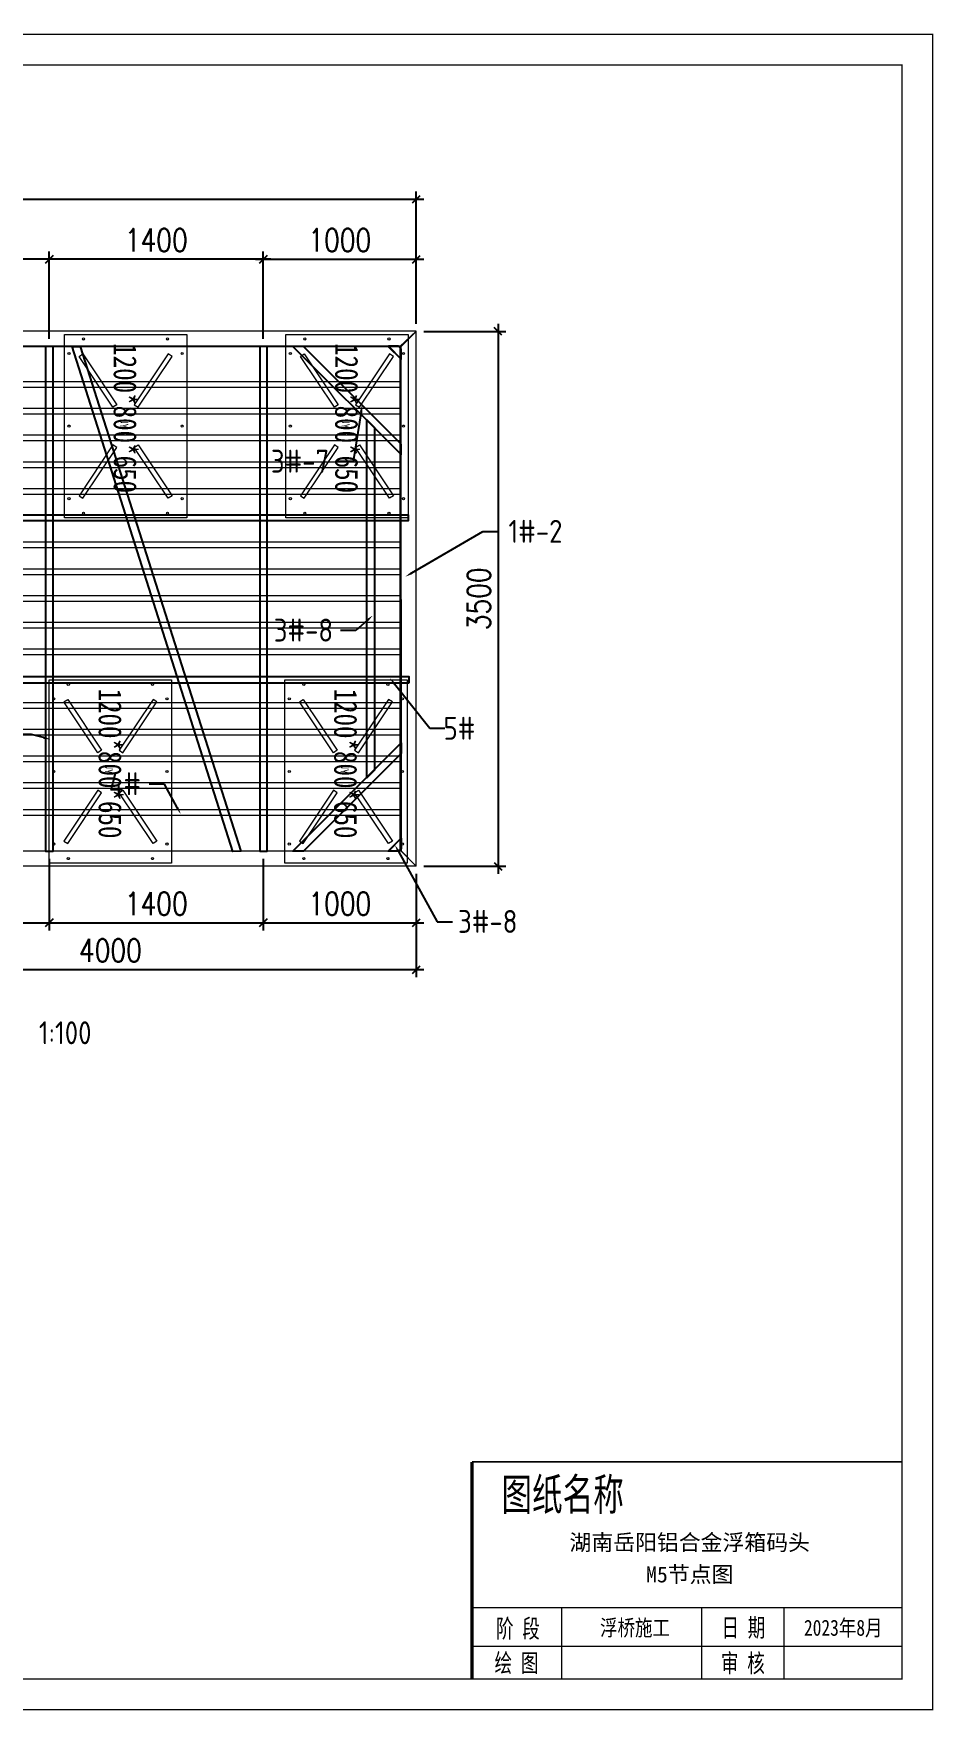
# Model space of a CAD drawing. Extents: x 8796 to 116961, y 24572 to 132726.
# Drawn here: x 111077 to 116961, y 117136 to 128109 of the extents above; entities that cross this region are included whole.
import ezdxf
from ezdxf import colors
from ezdxf.entities.mleader import LeaderData, LeaderLine
from ezdxf.enums import TextEntityAlignment as Align
from ezdxf.math import Vec2, Vec3

# ---------------------------------------------------------------- set-up
doc = ezdxf.new("R2010")
doc.units = 0
doc.header["$LTSCALE"] = 1000
doc.header["$MEASUREMENT"] = 0
doc.linetypes.add('HIDDEN', pattern=[0.375, 0.25, -0.125])
for name, color, linetype in [('PUB_TEXT', 7, 'Continuous'), ('SGIDI_TK_TEXT', 3, 'Continuous'), ('卡槽', 242, 'Continuous'), ('标注', 9, 'Continuous'), ('浮箱名称', 3, 'Continuous'), ('连接端梁', 130, 'Continuous'), ('铝横梁', 220, 'Continuous')]:
    doc.layers.add(name, color=color, linetype=linetype)
for name, color, linetype, lineweight in [('加强板', 140, 'Continuous', 18), ('图框', 7, 'Continuous', 13), ('浮箱', 160, 'Continuous', 20), ('虚线', 8, 'Continuous', 0), ('铝主梁', 3, 'Continuous', 9), ('铝龙骨', 7, 'Continuous', 9)]:
    doc.layers.add(name, color=color, linetype=linetype, lineweight=lineweight)
doc.styles.add('HZTXT', font='txtw.shx', dxfattribs={"width": 0.8, "bigfont": 'hztxtw.shx'})
doc.styles.add('SGIDI-0', font='simhei.ttf', dxfattribs={"width": 0.8})
doc.styles.get("Standard").update_dxf_attribs({"font": 'gbenor.shx', "bigfont": 'gbcbig.shx'})
doc.styles.add('仿宋', font='simfang.ttf', dxfattribs={"width": 0.7})
doc.styles.add('黑体', font='simhei.ttf', dxfattribs={"width": 0.8})
doc.dimstyles.new('DIM-50', dxfattribs={"dimscale": 50, "dimtxt": 3, "dimasz": 1, "dimexe": 1, "dimexo": 1, "dimgap": 1, "dimtad": 1, "dimdec": 1, "dimdsep": 46, "dimtxsty": 'HZTXT', "dimblk": 'OBLIQUE', "dimblk1": 'ARCHTICK', "dimblk2": 'OBLIQUE', "dimcen": 0, "dimdle": 1, "dimclrd": 9, "dimclre": 9, "dimclrt": 2, "dimadec": 1, "dimazin": 0, "dimtfac": 1, "dimtdec": 1, "dimtix": 1, "dimtmove": 2, "dimatfit": 3, "dimldrblk": 'OBLIQUE', "dimfxl": 0, "dimtolj": 1, "dimtzin": 0, "dimarcsym": 0})

# ---------------------------------------------------------------- blocks, each defined once
blk = doc.blocks.new('_Oblique')
at = {"color": 0, "linetype": 'ByBlock', "lineweight": -2}
blk.add_line((-0.5, -0.5), (0.5, 0.5), dxfattribs=at)
blk = doc.blocks.new('*D85')
at = {"layer": 'Defpoints', "color": 0, "transparency": 16777216}
for p in [(113579, 126160, 0), (113579, 122660, 0), (114114, 122660)]:
    blk.add_point(p, dxfattribs=at)
at = {"layer": '标注', "color": 9, "lineweight": -2, "transparency": 16777216}
for p, q in [((114114, 126210), (114114, 122610)), ((113629, 126160), (114164, 126160)), ((113629, 122660), (114164, 122660))]:
    blk.add_line(p, q, dxfattribs=at)
at = {"layer": '标注', "color": 9, "lineweight": -2, "transparency": 16777216, "xscale": 50, "yscale": 50, "zscale": 50}
for p, rotation in [((114114, 126160), 90), ((114114, 122660), 270)]:
    blk.add_blockref('_Oblique', p, dxfattribs=dict(at, rotation=rotation))
at = {"layer": '标注', "color": 2, "transparency": 16777216, "insert": (113989, 124410), "char_height": 150, "attachment_point": 5, "rotation": 90, "style": 'HZTXT'}
blk.add_mtext('\\A1;3500', dxfattribs=at)
blk = doc.blocks.new('_ArchTick')
at = {"color": 0, "linetype": 'ByBlock', "const_width": 0.4}
blk.add_lwpolyline([(-0.5, -0.5), (0.5, 0.5)], dxfattribs=at)
blk = doc.blocks.new('*D86')
at = {"layer": 'Defpoints', "color": 0, "transparency": 16777216}
for p in [(111179, 126632), (111179, 126062), (112579, 126062)]:
    blk.add_point(p, dxfattribs=at)
at = {"layer": '标注', "color": 9, "lineweight": -2, "transparency": 16777216}
for p, q in [((112629, 126632), (111129, 126632)), ((111179, 126112), (111179, 126682)), ((112579, 126112), (112579, 126682))]:
    blk.add_line(p, q, dxfattribs=at)
at = {"layer": '标注', "color": 9, "lineweight": -2, "transparency": 16777216, "xscale": 50, "yscale": 50, "zscale": 50, "rotation": 180}
blk.add_blockref('_Oblique', (111179, 126632), dxfattribs=at)
at = {"layer": '标注', "color": 9, "lineweight": -2, "transparency": 16777216, "xscale": 50, "yscale": 50, "zscale": 50}
blk.add_blockref('_Oblique', (112579, 126632), dxfattribs=at)
at = {"layer": '标注', "color": 2, "transparency": 16777216, "insert": (111879, 126757), "char_height": 150, "attachment_point": 5, "style": 'HZTXT'}
blk.add_mtext('\\A1;1400', dxfattribs=at)
blk = doc.blocks.new('*D87')
at = {"layer": 'Defpoints', "color": 0, "transparency": 16777216}
for p in [(109779, 126632), (109779, 126062), (111179, 126062)]:
    blk.add_point(p, dxfattribs=at)
at = {"layer": '标注', "color": 9, "lineweight": -2, "transparency": 16777216}
for p, q in [((111229, 126632), (109729, 126632)), ((109779, 126112), (109779, 126682)), ((111179, 126112), (111179, 126682))]:
    blk.add_line(p, q, dxfattribs=at)
at = {"layer": '标注', "color": 9, "lineweight": -2, "transparency": 16777216, "xscale": 50, "yscale": 50, "zscale": 50, "rotation": 180}
blk.add_blockref('_Oblique', (109779, 126632), dxfattribs=at)
at = {"layer": '标注', "color": 9, "lineweight": -2, "transparency": 16777216, "xscale": 50, "yscale": 50, "zscale": 50}
blk.add_blockref('_Oblique', (111179, 126632), dxfattribs=at)
at = {"layer": '标注', "color": 2, "transparency": 16777216, "insert": (110479, 126757), "char_height": 150, "attachment_point": 5, "style": 'HZTXT'}
blk.add_mtext('\\A1;1400', dxfattribs=at)
blk = doc.blocks.new('*D90')
at = {"layer": 'Defpoints', "color": 0, "transparency": 16777216}
for p in [(113579, 127025), (107291, 126160), (113579, 126160)]:
    blk.add_point(p, dxfattribs=at)
at = {"layer": '标注', "color": 9, "lineweight": -2, "transparency": 16777216}
for p, q in [((107291, 126210), (107291, 127075)), ((113579, 126210), (113579, 127075)), ((107241, 127025), (113629, 127025))]:
    blk.add_line(p, q, dxfattribs=at)
at = {"layer": '标注', "color": 9, "lineweight": -2, "transparency": 16777216, "xscale": 50, "yscale": 50, "zscale": 50, "rotation": 180}
blk.add_blockref('_Oblique', (107291, 127025), dxfattribs=at)
at = {"layer": '标注', "color": 9, "lineweight": -2, "transparency": 16777216, "xscale": 50, "yscale": 50, "zscale": 50}
blk.add_blockref('_Oblique', (113579, 127025), dxfattribs=at)
at = {"layer": '标注', "color": 2, "transparency": 16777216, "insert": (110435, 127150), "char_height": 150, "attachment_point": 5, "style": 'HZTXT'}
blk.add_mtext('\\A1;6288.4', dxfattribs=at)
blk = doc.blocks.new('*D91')
at = {"layer": 'Defpoints', "color": 0, "transparency": 16777216}
for p in [(113579, 126632), (113579, 126160), (112579, 126062)]:
    blk.add_point(p, dxfattribs=at)
at = {"layer": '标注', "color": 9, "lineweight": -2, "transparency": 16777216}
for p, q in [((112529, 126632), (113629, 126632)), ((112579, 126112), (112579, 126682)), ((113579, 126210), (113579, 126682))]:
    blk.add_line(p, q, dxfattribs=at)
at = {"layer": '标注', "color": 9, "lineweight": -2, "transparency": 16777216, "xscale": 50, "yscale": 50, "zscale": 50, "rotation": 180}
blk.add_blockref('_Oblique', (112579, 126632), dxfattribs=at)
at = {"layer": '标注', "color": 9, "lineweight": -2, "transparency": 16777216, "xscale": 50, "yscale": 50, "zscale": 50}
blk.add_blockref('_Oblique', (113579, 126632), dxfattribs=at)
at = {"layer": '标注', "color": 2, "transparency": 16777216, "insert": (113079, 126757), "char_height": 150, "attachment_point": 5, "style": 'HZTXT'}
blk.add_mtext('\\A1;1000', dxfattribs=at)
blk = doc.blocks.new('*D92')
at = {"layer": 'Defpoints', "color": 0, "transparency": 16777216}
for p in [(109579, 122660), (113579, 122660), (113579, 121984)]:
    blk.add_point(p, dxfattribs=at)
at = {"layer": '标注', "color": 9, "lineweight": -2, "transparency": 16777216}
for p, q in [((109579, 122610), (109579, 121934)), ((113579, 122610), (113579, 121934)), ((109529, 121984), (113629, 121984))]:
    blk.add_line(p, q, dxfattribs=at)
at = {"layer": '标注', "color": 9, "lineweight": -2, "transparency": 16777216, "xscale": 50, "yscale": 50, "zscale": 50}
for p, rotation in [((109579, 121984), 179.999617407945), ((113579, 121984), 359.999617407945)]:
    blk.add_blockref('_Oblique', p, dxfattribs=dict(at, rotation=rotation))
at = {"layer": '标注', "color": 2, "transparency": 16777216, "insert": (111579, 122109), "char_height": 150, "attachment_point": 5, "rotation": 359.9996, "style": 'HZTXT'}
blk.add_mtext('\\A1;4000', dxfattribs=at)
blk = doc.blocks.new('*D94')
at = {"color": 9, "lineweight": -2, "transparency": 16777216}
for p, q in [((109779, 122708), (109779, 122240)), ((111179, 122708), (111179, 122240)), ((109729, 122290), (111229, 122290))]:
    blk.add_line(p, q, dxfattribs=at)
at = {"layer": 'Defpoints', "color": 0, "transparency": 16777216}
for p in [(109779, 122758), (111179, 122758), (111179, 122290)]:
    blk.add_point(p, dxfattribs=at)
at = {"color": 9, "lineweight": -2, "transparency": 16777216, "xscale": 50, "yscale": 50, "zscale": 50, "rotation": 180}
blk.add_blockref('_Oblique', (109779, 122290), dxfattribs=at)
at = {"color": 9, "lineweight": -2, "transparency": 16777216, "xscale": 50, "yscale": 50, "zscale": 50}
blk.add_blockref('_Oblique', (111179, 122290), dxfattribs=at)
at = {"color": 2, "transparency": 16777216, "insert": (110479, 122415), "char_height": 150, "attachment_point": 5, "style": 'HZTXT'}
blk.add_mtext('\\A1;1400', dxfattribs=at)
blk = doc.blocks.new('*D95')
at = {"color": 9, "lineweight": -2, "transparency": 16777216}
for p, q in [((111179, 122708), (111179, 122240)), ((112579, 122708), (112579, 122240)), ((111129, 122290), (112629, 122290))]:
    blk.add_line(p, q, dxfattribs=at)
at = {"layer": 'Defpoints', "color": 0, "transparency": 16777216}
for p in [(111179, 122758), (112579, 122758), (112579, 122290)]:
    blk.add_point(p, dxfattribs=at)
at = {"color": 9, "lineweight": -2, "transparency": 16777216, "xscale": 50, "yscale": 50, "zscale": 50, "rotation": 180}
blk.add_blockref('_Oblique', (111179, 122290), dxfattribs=at)
at = {"color": 9, "lineweight": -2, "transparency": 16777216, "xscale": 50, "yscale": 50, "zscale": 50}
blk.add_blockref('_Oblique', (112579, 122290), dxfattribs=at)
at = {"color": 2, "transparency": 16777216, "insert": (111879, 122415), "char_height": 150, "attachment_point": 5, "style": 'HZTXT'}
blk.add_mtext('\\A1;1400', dxfattribs=at)
blk = doc.blocks.new('*D96')
at = {"color": 9, "lineweight": -2, "transparency": 16777216}
for p, q in [((112579, 122708), (112579, 122240)), ((113579, 122610), (113579, 122240)), ((112529, 122290), (113629, 122290))]:
    blk.add_line(p, q, dxfattribs=at)
at = {"layer": 'Defpoints', "color": 0, "transparency": 16777216}
for p in [(112579, 122758), (113579, 122660), (113579, 122290)]:
    blk.add_point(p, dxfattribs=at)
at = {"color": 9, "lineweight": -2, "transparency": 16777216, "xscale": 50, "yscale": 50, "zscale": 50, "rotation": 180}
blk.add_blockref('_Oblique', (112579, 122290), dxfattribs=at)
at = {"color": 9, "lineweight": -2, "transparency": 16777216, "xscale": 50, "yscale": 50, "zscale": 50}
blk.add_blockref('_Oblique', (113579, 122290), dxfattribs=at)
at = {"color": 2, "transparency": 16777216, "insert": (113079, 122415), "char_height": 150, "attachment_point": 5, "style": 'HZTXT'}
blk.add_mtext('\\A1;1000', dxfattribs=at)
blk = doc.blocks.new('A$C0D8A069B')
at = {"layer": '加强板'}
blk.add_lwpolyline([(80, -100), (0, -100), (0, 100), (80, 100), (200, 45), (200, -55), (80, -100)], dxfattribs=at)
for centre in [(40, 50), (40, -50)]:
    blk.add_circle(centre, 9, dxfattribs=at)
blk = doc.blocks.new('$matou$00000186')
for points in [[(-600, 400), (600, 400), (600, -400), (-600, -400)], [(-456, 304), (-472, 279), (-140, 57), (-123, 82)], [(456, 304), (472, 279), (140, 57), (123, 82)], [(-456, -304), (-472, -279), (-140, -57), (-123, -82)], [(456, -304), (472, -279), (140, -57), (123, -82)]]:
    blk.add_lwpolyline(points, close=True)
for centre in [(-475, 370), (0, 370), (475, 370), (-570, 275), (570, 275), (-570, -275), (570, -275), (-475, -370), (0, -370), (475, -370)]:
    blk.add_circle(centre, 7)
at = {"layer": 'PUB_TEXT', "style": '黑体', "width": 0.8}
blk.add_text('JY', height=52.6, dxfattribs=at).set_placement((-44, -35))
blk = doc.blocks.new('*U27')
at = {"layer": '浮箱', "rotation": 270}
blk.add_blockref('$matou$00000186', (0, 0), dxfattribs=at)
blk = doc.blocks.new('*U28')
at = {"color": 0, "linetype": 'ByBlock', "lineweight": -2, "transparency": 16777216}
for p in [(0, 0), (1448, 0), (2897, 0), (4345, 0)]:
    blk.add_blockref('*U27', p, dxfattribs=at)
blk = doc.blocks.new('*U29')
at = {"layer": '浮箱', "rotation": 270}
blk.add_blockref('$matou$00000186', (0, 0), dxfattribs=at)
blk = doc.blocks.new('*U30')
at = {"color": 0, "linetype": 'ByBlock', "lineweight": -2, "transparency": 16777216}
for p in [(0, 0), (1540, 0), (3080, 0)]:
    blk.add_blockref('*U29', p, dxfattribs=at)
blk = doc.blocks.new('m5')
at = {"layer": '加强板', "color": 5}
for points in [[(131648, 17653), (131888, 17653), (131846, 17496), (131779, 17452)], [(133808, 14349), (134008, 14349), (133766, 14560), (133699, 14516)]]:
    blk.add_lwpolyline(points, close=True, dxfattribs=at)
for centre in [(131747, 17574), (131802, 17491), (133743, 14521), (133798, 14438)]:
    blk.add_circle(centre, 9, dxfattribs=at)
at = {"layer": '卡槽', "color": 22, "ltscale": 5000, "elevation": 0}
for points in [[(137798, 16551), (137798, 16511), (132410, 16511), (132410, 16551)], [(137804, 15451), (137804, 15491), (133115, 15491), (133115, 15451)]]:
    blk.add_lwpolyline(points, close=True, dxfattribs=at)
at = {"layer": '虚线', "color": 1, "linetype": 'HIDDEN', "ltscale": 300}
for p, q in [((137753, 17653), (131627, 17653)), ((131732, 17653), (133892, 14349)), ((137753, 14349), (137753, 17653)), ((137753, 14349), (133787, 14349))]:
    blk.add_line(p, q, dxfattribs=at)
at = {"layer": '连接端梁'}
blk.add_lwpolyline([(133796, 14349), (131636, 17653), (131744, 17653), (133904, 14349)], close=True, dxfattribs=at)
at = {"layer": '铝主梁', "color": 3}
for points in [[(131634, 17651), (137743, 17651), (137851, 17751), (131563, 17751)], [(137751, 17643), (137752, 14351), (137851, 14251), (137851, 17751)]]:
    blk.add_lwpolyline(points, dxfattribs=at)
blk.add_lwpolyline([(137851, 14251), (133851, 14251), (133781, 14351), (137752, 14351)], close=True, dxfattribs=at)
at = {"layer": '铝横梁', "color": 243}
for points in [[(137753, 17636), (137736, 17653), (137669, 17653), (137753, 17568)], [(137753, 14366), (137736, 14349), (137669, 14349), (137753, 14434)]]:
    blk.add_lwpolyline(points, close=True, dxfattribs=at)
for name, p in [('*U28', (133053, 17131, 0)), ('*U30', (134311, 14871, 0))]:
    blk.add_blockref(name, p)
at = {"rotation": 33.17829872534546}
blk.add_blockref('A$C0D8A069B', (132739, 15984), dxfattribs=at)

msp = doc.modelspace()

# ---------------------------------------------------------------- linework, layer by layer
at = {"layer": '图框'}
for p, q in [((113944.57, 118762.27), (116756.3, 118762.27)), ((113944.57, 117809.58), (116756.3, 117809.58)), ((114529.77, 117809.58), (114529.77, 117341.03)), ((115445.1, 117809.58), (115445.1, 117341.03)), ((115983.68, 117809.58), (115983.68, 117341.03)), ((113944.57, 117556.92), (116756.3, 117556.92))]:
    msp.add_line(p, q, dxfattribs=at)
for points, const_width in [([(113944.57, 118762.27), (113944.57, 117341.03)], 21.28), ([(113944.57, 118762.27), (116756.3, 118762.27)], 10.64)]:
    msp.add_lwpolyline(points, dxfattribs=dict(at, const_width=const_width))
at = {"layer": '虚线', "color": 1, "linetype": 'HIDDEN', "ltscale": 300}
for p, q in [((113481.36, 126061.99), (107355.01, 126061.99)), ((113481.36, 122757.99), (113481.36, 126061.99)), ((113481.36, 122757.99), (109515.3, 122757.99))]:
    msp.add_line(p, q, dxfattribs=at)
at = {"layer": '连接端梁', "color": 0}
for points, const_width in [([(102686.23, 128103.75), (116956.3, 128103.75), (116956.3, 117141.03), (102686.23, 117141.03)], 10), ([(102886.23, 127903.75), (116756.3, 127903.75), (116756.3, 117341.03), (102886.23, 117341.03)], 9)]:
    msp.add_lwpolyline(points, close=True, dxfattribs=dict(at, const_width=const_width))
at = {"layer": '铝主梁', "color": 3}
msp.add_lwpolyline([(113471.36, 126051.99), (113471.36, 122767.99), (113579.36, 122659.99), (113579.36, 126159.99)], dxfattribs=at)
msp.add_lwpolyline([(113579.36, 126159.99), (113471.36, 126051.99), (113471.36, 122767.99), (113579.36, 122659.99)], close=True, dxfattribs=at)
at = {"layer": '铝横梁', "color": 243}
for points in [[(111155.35, 126061.99), (111155.35, 122757.99), (111205.35, 122757.99), (111205.35, 126061.99)], [(111380.71, 126061.99), (112432.34, 122757.99), (112380.07, 122757.38), (111328.45, 126061.38)], [(112555.35, 126061.99), (112555.35, 122757.99), (112605.35, 122757.99), (112605.35, 126061.99)], [(113481.36, 125422.77), (112842.15, 126061.99), (112772.86, 126060.57), (113479.95, 125353.47)], [(113481.36, 126045.02), (113464.4, 126061.99), (113396.51, 126061.99), (113481.36, 125977.14)], [(113305.74, 125530.51), (113305.37, 123289.1), (113255.36, 123239.09), (113255.35, 125580.9)], [(113481.36, 123397.21), (112842.15, 122757.99), (112772.86, 122759.4), (113479.95, 123466.51)], [(113481.36, 122774.96), (113464.4, 122757.99), (113396.51, 122757.99), (113481.36, 122842.84)]]:
    msp.add_lwpolyline(points, close=True, dxfattribs=at)
at = {"layer": '铝龙骨', "color": 0}
for points in [[(113481.36, 125794.99), (113481.36, 125829.99), (107543.36, 125829.99), (107543.36, 125794.99)], [(113481.36, 125619.99), (113481.36, 125654.99), (107653.36, 125654.99), (107653.36, 125619.99)], [(113481.36, 125444.99), (113481.36, 125479.99), (107773.36, 125479.99), (107773.36, 125444.99)], [(113481.36, 125269.99), (113481.36, 125304.99), (107893.36, 125304.99), (107893.36, 125269.99)], [(113481.36, 125094.99), (113481.36, 125129.99), (108003.36, 125129.99), (108003.36, 125094.99)], [(113481.36, 124744.99), (113481.36, 124779.99), (108223.36, 124779.99), (108223.36, 124744.99)], [(113481.36, 124569.99), (113481.36, 124604.99), (108343.36, 124604.99), (108343.36, 124569.99)], [(113481.36, 124394.99), (113481.36, 124429.99), (108453.36, 124429.99), (108453.36, 124394.99)], [(113481.36, 124219.99), (113481.36, 124254.99), (108563.36, 124254.99), (108563.36, 124219.99)], [(113481.36, 124044.99), (113481.36, 124079.99), (108683.36, 124079.99), (108683.36, 124044.99)], [(113481.36, 123694.99), (113481.36, 123729.99), (108913.36, 123729.99), (108913.36, 123694.99)], [(113481.36, 123519.99), (113481.36, 123554.99), (109023.36, 123554.99), (109023.36, 123519.99)], [(113481.36, 123344.99), (113481.36, 123379.99), (109143.36, 123379.99), (109143.36, 123344.99)], [(113481.36, 123169.99), (113481.36, 123204.99), (109263.36, 123204.99), (109263.36, 123169.99)], [(113481.36, 122994.99), (113481.36, 123029.99), (109373.36, 123029.99), (109373.36, 122994.99)]]:
    msp.add_lwpolyline(points, close=True, dxfattribs=at)

# ---------------------------------------------------------------- block references
msp.add_blockref('m5', (-24272.04, 108409.17))

# ---------------------------------------------------------------- texts
at = {"layer": 'PUB_TEXT', "color": 7}
msp.add_text('1:100', height=150, dxfattribs=at).set_placement((111111.08, 121495.34))
at = {"layer": 'SGIDI_TK_TEXT', "color": 0, "style": '仿宋', "width": 0.7}
msp.add_text('图纸名称', height=209.616, dxfattribs=at).set_placement((114536.47, 118550.28), align=Align.MIDDLE_CENTER)
at = {"layer": 'SGIDI_TK_TEXT', "color": 7, "style": '仿宋', "width": 0.7}
for s, p in [('阶 段', (114244.03, 117672.29)), ('日 期', (115718.16, 117678.16)), ('绘 图', (114234.29, 117446.93)), ('审 核', (115715.46, 117445.65))]:
    msp.add_text(s, height=120, dxfattribs=at).set_placement(p, align=Align.MIDDLE_CENTER)
at = {"layer": 'SGIDI_TK_TEXT', "color": 7, "style": 'SGIDI-0'}
for tag, p in [('湖南岳阳铝合金浮箱码头', (115367.58, 118235.85)), ('M5节点图', (115367.58, 118026.35))]:
    msp.add_attdef(tag, text='', height=104.81, dxfattribs=at).set_placement(p, align=Align.MIDDLE_CENTER)
at = {"layer": 'SGIDI_TK_TEXT', "color": 7, "style": 'SGIDI-0', "width": 0.8}
for tag, p in [('浮桥施工', (115009.84, 117677.28)), ('2023年8月', (116371.6, 117677.28))]:
    msp.add_attdef(tag, text='建设单位', height=104.808, dxfattribs=at).set_placement(p, align=Align.MIDDLE_CENTER)
at = {"layer": '浮箱名称', "color": 1, "style": '黑体', "width": 0.8}
for p in [(111601.15, 126082.75, 0), (113049.48, 126082.75, 0), (111502.94, 123822.79, 0), (113042.94, 123822.79, 0)]:
    msp.add_text('1200*800*650', height=150.211, rotation=270, dxfattribs=at).set_placement(p)

# ---------------------------------------------------------------- dimensions: what is measured, and where the dimension line sits
for base, p1, p2, picture, middle in [((111179.35, 122289.6), (109779.35, 122757.99), (111179.35, 122757.99), '*D94', (110479.35, 122414.6)), ((112579.35, 122289.6), (111179.35, 122757.99), (112579.35, 122757.99), '*D95', (111879.35, 122414.6)), ((113579.36, 122289.6), (112579.35, 122757.99), (113579.36, 122659.96), '*D96', (113079.36, 122414.6))]:
    dim = msp.add_linear_dim(base=base, p1=p1, p2=p2, dimstyle='DIM-50')
    dim.commit()
    dim.dimension.update_dxf_attribs({"geometry": picture, "text_midpoint": middle})
at = {"layer": '标注'}
for base, p1, p2, angle, picture, middle in [((113579.36, 127024.58), (107290.93, 126159.99), (113579.36, 126159.99), 180, '*D90', (110435.15, 127149.58)), ((109779.35, 126631.9), (111179.35, 126061.99), (109779.35, 126061.99), 180, '*D87', (110479.35, 126756.9)), ((111179.35, 126631.9), (112579.35, 126061.99), (111179.35, 126061.99), 180, '*D86', (111879.35, 126756.9)), ((113579.36, 126631.9), (112579.35, 126061.99), (113579.36, 126159.99), 180, '*D91', (113079.36, 126756.9)), ((114114.14, 122659.96, 0), (113579.36, 126159.99), (113579.36, 122659.96), 90, '*D85', (113989.14, 124409.97, 0))]:
    dim = msp.add_linear_dim(base=base, p1=p1, p2=p2, angle=angle, dimstyle='DIM-50', dxfattribs=at)
    dim.commit()
    dim.dimension.update_dxf_attribs({"geometry": picture, "text_midpoint": middle})
dim = msp.add_aligned_dim(p1=(109579.37, 122659.99), p2=(113579.36, 122659.96), distance=-676, dimstyle='DIM-50', dxfattribs=at)
dim.commit()
dim.dimension.update_dxf_attribs({"geometry": '*D92', "text_midpoint": (111579.36, 122108.98)})

# ---------------------------------------------------------------- leaders
at = {"layer": '标注', "color": 6, "linetype": 'ByBlock'}
ml = msp.add_multileader_mtext('Standard', dxfattribs=at)
ml.set_content('3#-7', color=6)
ml.set_leader_properties()
ml.build(insert=Vec2(0, 0))
ml.multileader.update_dxf_attribs({"dogleg_length": 100, "arrow_head_size": 50})
ctx = ml.context
ctx.base_point, ctx.char_height, ctx.arrow_head_size, ctx.landing_gap_size, ctx.plane_origin = Vec3(112656.53, 125308.94), 150, 50, 35.88, Vec3(112919.46, 115301.96)
notes = []
notes.append((ctx, [(0, (1, 1, 0), (113165.78, 125308.94), (-1, 0), 100, [(0, [(113226.53, 125682.49)], 0, [])])]))
ctx.mtext.insert, ctx.mtext.width, ctx.mtext.defined_height, ctx.mtext.flow_direction = Vec3(112628.81, 125385.27), 445.8704, 72.4, 5
ml = msp.add_multileader_mtext('Standard', dxfattribs=at)
ml.set_content('1#-2', color=6)
ml.set_leader_properties()
ml.build(insert=Vec2(0, 0))
ml.multileader.update_dxf_attribs({"dogleg_length": 100, "arrow_head_size": 50})
ctx = ml.context
ctx.base_point, ctx.char_height, ctx.arrow_head_size, ctx.landing_gap_size, ctx.plane_origin = Vec3(114113.7, 124850.34, 0), 150, 50, 35.88, Vec3(113390.42, 116494.79, 0)
ctx.text_align_type = 2
notes.append((ctx, [(1, (1, 1, 0), (114013.7, 124850.34, 0), (1, 0), 100, [(0, [(113507.69, 124554.36, 0)], 0, [])])]))
ctx.mtext.insert, ctx.mtext.width, ctx.mtext.alignment, ctx.mtext.flow_direction = Vec3(114535.11, 124926.62, 0), 207.6057, 3, 5
ml = msp.add_multileader_mtext('Standard', dxfattribs=at)
ml.set_content('3#-8', color=6)
ml.set_leader_properties()
ml.build(insert=Vec2(0, 0))
ml.multileader.update_dxf_attribs({"dogleg_length": 100, "arrow_head_size": 50})
ctx = ml.context
ctx.base_point, ctx.char_height, ctx.arrow_head_size, ctx.landing_gap_size, ctx.plane_origin = Vec3(112675.35, 124203.68), 150, 50, 35.88, Vec3(112919.46, 114171.17)
notes.append((ctx, [(0, (1, 1, 0), (113184.6, 124203.68), (-1, 0), 100, [(0, [(113295.3, 124301.31)], 0, [])])]))
ctx.mtext.insert, ctx.mtext.width, ctx.mtext.defined_height, ctx.mtext.flow_direction = Vec3(112647.32, 124280.01), 445.8704, 72.4, 5
ml = msp.add_multileader_mtext('Standard', dxfattribs=at)
ml.set_content('5#', color=6)
ml.set_leader_properties()
ml.build(insert=Vec2(0, 0))
ml.multileader.update_dxf_attribs({"dogleg_length": 100, "arrow_head_size": 50})
ctx = ml.context
ctx.base_point, ctx.char_height, ctx.arrow_head_size, ctx.landing_gap_size, ctx.plane_origin = Vec3(113767.03, 123562.67), 150, 50, 35.88, Vec3(113333.85, 115372.33)
ctx.text_align_type = 2
notes.append((ctx, [(1, (1, 1, 0), (113667.03, 123562.67), (1, 0), 100, [(0, [(113405.71, 123892.15)], 0, [])])]))
ctx.mtext.insert, ctx.mtext.alignment, ctx.mtext.flow_direction = Vec3(113965.41, 123637.67), 3, 5
ml = msp.add_multileader_mtext('Standard', dxfattribs=at)
ml.set_content('3#-1', color=6)
ml.set_leader_properties()
ml.build(insert=Vec2(0, 0))
ml.multileader.update_dxf_attribs({"dogleg_length": 100, "arrow_head_size": 50})
ctx = ml.context
ctx.base_point, ctx.char_height, ctx.arrow_head_size, ctx.landing_gap_size, ctx.plane_origin = Vec3(110579.74, 123522.86), 150, 50, 35.88, Vec3(110699.79, 113143.49)
notes.append((ctx, [(0, (1, 1, 0), (111063.99, 123522.86), (-1, 0), 100, [(0, [(111189.02, 123489.4)], 0, [])])]))
ctx.mtext.insert, ctx.mtext.width, ctx.mtext.defined_height, ctx.mtext.flow_direction = Vec3(110555.98, 123599.19), 445.8704, 72.4, 5
ml = msp.add_multileader_mtext('Standard', dxfattribs=at)
ml.set_content('4#', color=6)
ml.set_leader_properties()
ml.build(insert=Vec2(0, 0))
ml.multileader.update_dxf_attribs({"dogleg_length": 100, "arrow_head_size": 50})
ctx = ml.context
ctx.base_point, ctx.char_height, ctx.arrow_head_size, ctx.landing_gap_size, ctx.plane_origin = Vec3(111585.16, 123198.14), 150, 50, 35.88, Vec3(110511.14, 112906.7)
notes.append((ctx, [(0, (1, 1, 0), (111931.91, 123198.14), (-1, 0), 100, [(0, [(112039.24, 123000.9)], 0, [])])]))
ctx.mtext.insert, ctx.mtext.width, ctx.mtext.defined_height, ctx.mtext.flow_direction = Vec3(111568.27, 123274.42), 445.8704, 72.4, 5
ml = msp.add_multileader_mtext('Standard', dxfattribs=at)
ml.set_content('3#-8', color=6)
ml.set_leader_properties()
ml.build(insert=Vec2(0, 0))
ml.multileader.update_dxf_attribs({"dogleg_length": 100, "arrow_head_size": 50})
ctx = ml.context
ctx.base_point, ctx.char_height, ctx.arrow_head_size, ctx.landing_gap_size, ctx.plane_origin = Vec3(113816.65, 122297.4), 150, 50, 35.88, Vec3(114346.51, 112276.76)
notes.append((ctx, [(1, (1, 1, 0), (113716.65, 122297.4), (1, 0), 100, [(0, [(113438.94, 122800.41)], 0, [])])]))
ctx.mtext.insert, ctx.mtext.width, ctx.mtext.defined_height, ctx.mtext.flow_direction = Vec3(113852.53, 122373.73), 445.8704, 72.4, 5
for ctx, leaders in notes:
    for number, flags, end, landing, length, lines in leaders:
        leader = LeaderData()
        leader.index, (leader.has_last_leader_line, leader.has_dogleg_vector, leader.attachment_direction) = number, flags
        leader.last_leader_point, leader.dogleg_vector, leader.dogleg_length = Vec3(end), Vec3(landing), length
        for number, points, colour, breaks in lines:
            line = LeaderLine()
            line.index, line.vertices, line.color, line.breaks = number, Vec3.list(points), colors.encode_raw_color(colour), breaks
            leader.lines.append(line)
        ctx.leaders.append(leader)

doc.saveas('drawing.dxf')
